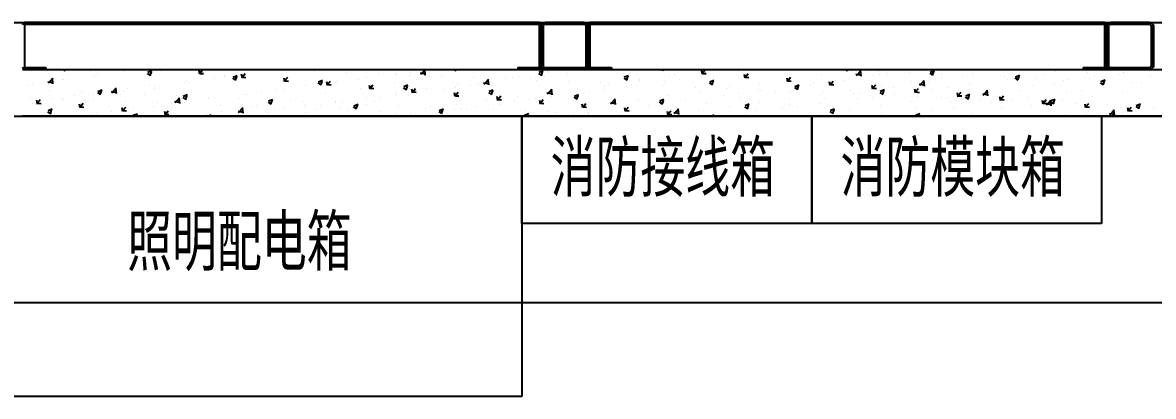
# Model space of a CAD drawing. Extents: x 758840 to 1108724, y -102573 to 143521.
# Drawn here: x 851302 to 852511, y 73283 to 73683 of the extents above; entities that cross this region are included whole.
import ezdxf

# ---------------------------------------------------------------- set-up
doc = ezdxf.new("R2010")
doc.units = 0
doc.header["$LTSCALE"] = 1000
doc.header["$MEASUREMENT"] = 0
doc.layers.add('02电气-设备', color=255, linetype='Continuous')
doc.layers.add('02电气-设备基础', color=252, linetype='Continuous')
doc.styles.add('_TEL_DIM', font='SIMPLEX', dxfattribs={"width": 0.8, "height": 3.5, "bigfont": 'HZTXT'})

# ---------------------------------------------------------------- blocks, each defined once
blk = doc.blocks.new('BD4-PAL0101-HVPM01')
at = {"layer": '02电气-设备'}
for p, q in [((8382595.4, -4140606.6), (8382595.4, -4140652.2)), ((8383145.9, -4140604.4), (8382595.6, -4140604.4)), ((8383145.9, -4140606.4), (8382595.6, -4140606.4)), ((8383146.1, -4140652.2), (8383146.1, -4140606.6)), ((8383148.1, -4140606.6), (8383148.1, -4140652.2)), ((8383148.1, -4140652.2), (8383148.1, -4140606.6)), ((8383148.1, -4140608.4), (8383148.1, -4140650.4)), ((8383150.1, -4140608.4), (8383150.1, -4140650.4)), ((8383194.1, -4140604.4), (8383152.1, -4140604.4)), ((8383194.1, -4140606.4), (8383152.1, -4140606.4)), ((8383196.1, -4140650.4), (8383196.1, -4140608.4)), ((8383198.1, -4140606.6), (8383198.1, -4140652.2)), ((8383198.1, -4140650.4), (8383198.1, -4140608.4)), ((8383200.1, -4140606.6), (8383200.1, -4140652.2)), ((8383750.5, -4140604.4), (8383200.3, -4140604.4)), ((8383750.5, -4140606.4), (8383200.3, -4140606.4)), ((8383750.7, -4140652.2), (8383750.7, -4140606.6)), ((8383752.7, -4140606.6), (8383752.7, -4140652.2)), ((8383752.7, -4140652.2), (8383752.7, -4140606.6)), ((8383752.7, -4140608.4), (8383752.7, -4140650.4)), ((8383754.7, -4140608.4), (8383754.7, -4140650.4)), ((8383798.7, -4140604.4), (8383756.7, -4140604.4)), ((8383798.7, -4140606.4), (8383756.7, -4140606.4)), ((8383800.7, -4140650.4), (8383800.7, -4140608.4)), ((8383802.7, -4140606.6), (8383802.7, -4140652.2)), ((8383802.7, -4140650.4), (8383802.7, -4140608.4)), ((8382593.4, -4140654.4), (8385657.7, -4140654.4)), ((8382595.6, -4140652.4), (8382618.4, -4140652.4)), ((8382595.6, -4140654.4), (8382618.4, -4140654.4)), ((8382618.4, -4140652.4), (8382618.4, -4140654.4)), ((8382636.4, -4140654.4), (8382638.6, -4140655.9)), ((8382638.6, -4140655.9), (8382639.1, -4140654.4)), ((8382641.7, -4140660.2), (8382641.7, -4140660.2)), ((8382665.8, -4140657.1), (8382665.8, -4140657.1)), ((8382673.5, -4140658.8), (8382673.5, -4140658.8)), ((8382702.1, -4140656.6), (8382702.1, -4140656.6)), ((8382726.7, -4140658.8), (8382729.9, -4140660.9)), ((8382727.3, -4140657.5), (8382731.7, -4140655.8)), ((8382729.9, -4140660.9), (8382731.1, -4140657.1)), ((8382737.3, -4140655.7), (8382737, -4140654.4)), ((8382737.3, -4140654.6), (8382737.5, -4140654.4)), ((8382737.3, -4140654.7), (8382741.1, -4140655)), ((8382782.8, -4140659.7), (8382782.1, -4140655.7)), ((8382782.9, -4140658.6), (8382785.9, -4140654.9)), ((8382782.9, -4140658.7), (8382786.7, -4140659)), ((8382828.4, -4140663.7), (8382827.6, -4140659.7)), ((8382828.4, -4140662.5), (8382831.5, -4140658.9)), ((8382832, -4140659.6), (8382832, -4140659.6)), ((8382845.9, -4140655.6), (8382845.9, -4140655.6)), ((8382849.3, -4140655.7), (8382849.3, -4140655.7)), ((8382864.6, -4140655.2), (8382864.6, -4140655.2)), ((8382872.1, -4140654.7), (8382872.1, -4140654.7)), ((8382906, -4140656.2), (8382906, -4140656.2)), ((8382939.9, -4140657.6), (8382939.9, -4140657.6)), ((8382973.8, -4140659), (8382973.8, -4140659)), ((8382992.7, -4140659.7), (8382992.7, -4140659.7)), ((8382993.6, -4140659), (8382993.6, -4140659)), ((8383007.7, -4140660.5), (8383007.7, -4140660.5)), ((8383008.6, -4140657.6), (8383008.6, -4140657.6)), ((8383018.7, -4140658.3), (8383024.3, -4140659.2)), ((8383019.3, -4140659.6), (8383024.2, -4140654.5)), ((8383024.1, -4140660.6), (8383023.4, -4140654.6)), ((8383032.6, -4140654.5), (8383032.6, -4140654.5)), ((8383055, -4140654.4), (8383057, -4140655.7)), ((8383057, -4140655.7), (8383057.4, -4140654.4)), ((8383065.5, -4140655.3), (8383065.5, -4140655.3)), ((8383123.1, -4140652.4), (8383123.1, -4140654.4)), ((8383123.1, -4140652.4), (8383145.9, -4140652.4)), ((8383123.1, -4140654.4), (8383145.9, -4140654.4)), ((8383145.1, -4140658.7), (8383148.3, -4140660.8)), ((8383145.7, -4140657.4), (8383150.1, -4140655.7)), ((8383148.2, -4140660.8), (8383149.5, -4140657)), ((8383152.1, -4140652.4), (8383194.1, -4140652.4)), ((8383152.1, -4140654.4), (8383194.1, -4140654.4)), ((8383154.8, -4140656.6), (8383154.8, -4140656.6)), ((8383156, -4140657.6), (8383156, -4140657.6)), ((8383176, -4140658.4), (8383176, -4140658.4)), ((8383200.3, -4140652.4), (8383223.1, -4140652.4)), ((8383200.3, -4140654.4), (8383223.1, -4140654.4)), ((8383223.1, -4140652.4), (8383223.1, -4140654.4)), ((8383275, -4140655.8), (8383274.8, -4140654.4)), ((8383275.1, -4140654.6), (8383275.3, -4140654.4)), ((8383275.1, -4140654.7), (8383278.9, -4140655.1)), ((8383290.1, -4140659.7), (8383290.1, -4140659.7)), ((8383318, -4140656.6), (8383318, -4140656.6)), ((8383320.6, -4140659.7), (8383319.8, -4140655.8)), ((8383320.6, -4140658.6), (8383323.7, -4140655)), ((8383320.6, -4140658.7), (8383324.4, -4140659)), ((8383359.5, -4140657.1), (8383359.5, -4140657.1)), ((8383366.1, -4140663.7), (8383365.4, -4140659.8)), ((8383366.2, -4140662.6), (8383369.2, -4140659)), ((8383375.4, -4140655), (8383375.4, -4140655)), ((8383447.5, -4140659.9), (8383447.5, -4140659.9)), ((8383473.6, -4140654.4), (8383475.4, -4140655.6)), ((8383474.4, -4140655.3), (8383474.4, -4140655.3)), ((8383475.4, -4140655.6), (8383475.8, -4140654.4)), ((8383479.6, -4140655.9), (8383479.6, -4140655.9)), ((8383484.6, -4140659.6), (8383490.3, -4140660.4)), ((8383485.2, -4140660.8), (8383490.2, -4140655.7)), ((8383490.1, -4140661.8), (8383489.4, -4140655.8)), ((8383508.3, -4140656.8), (8383508.3, -4140656.8)), ((8383509.7, -4140659.5), (8383509.7, -4140659.5)), ((8383518.8, -4140659), (8383518.8, -4140659)), ((8383542.2, -4140658.2), (8383542.2, -4140658.2)), ((8383542.9, -4140655.8), (8383542.9, -4140655.8)), ((8383563.5, -4140658.5), (8383566.6, -4140660.7)), ((8383564.1, -4140657.3), (8383568.5, -4140655.6)), ((8383566.6, -4140660.7), (8383567.9, -4140656.8)), ((8383576.1, -4140659.6), (8383576.1, -4140659.6)), ((8383609.4, -4140659), (8383609.4, -4140659)), ((8383642, -4140654.5), (8383642, -4140654.5)), ((8383664.4, -4140655.4), (8383664.4, -4140655.4)), ((8383686.2, -4140659.8), (8383686.2, -4140659.8)), ((8383698.3, -4140656.8), (8383698.3, -4140656.8)), ((8383726.3, -4140654.5), (8383726.3, -4140654.5)), ((8383727.7, -4140652.4), (8383727.7, -4140654.4)), ((8383727.7, -4140652.4), (8383750.5, -4140652.4)), ((8383727.7, -4140654.4), (8383750.5, -4140654.4)), ((8383732.2, -4140658.3), (8383732.2, -4140658.3)), ((8383756.7, -4140652.4), (8383798.7, -4140652.4)), ((8383756.7, -4140654.4), (8383798.7, -4140654.4)), ((8383766.1, -4140659.7), (8383766.1, -4140659.7)), ((8383771, -4140658.3), (8383771, -4140658.3)), ((8383771.3, -4140657.5), (8383771.3, -4140657.5)), ((8382599.5, -4140671.5), (8382599.5, -4140671.5)), ((8382604.5, -4140669.9), (8382604.5, -4140669.9)), ((8382620.5, -4140667.6), (8382626.1, -4140668.5)), ((8382621.1, -4140668.9), (8382626, -4140663.8)), ((8382625.9, -4140669.9), (8382625.2, -4140663.9)), ((8382625.8, -4140662.3), (8382625.8, -4140662.3)), ((8382636.5, -4140665.1), (8382636.5, -4140665.1)), ((8382637.5, -4140665.1), (8382637.5, -4140665.1)), ((8382670.1, -4140660.6), (8382670.1, -4140660.6)), ((8382729.1, -4140671.6), (8382729.1, -4140671.6)), ((8382767, -4140668.5), (8382767, -4140668.5)), ((8382769.2, -4140666.3), (8382769.2, -4140666.3)), ((8382771.8, -4140668.3), (8382771.8, -4140668.3)), ((8382785.1, -4140664.2), (8382785.1, -4140664.2)), ((8382799, -4140664.4), (8382799, -4140664.4)), ((8382808.9, -4140661.9), (8382808.9, -4140661.9)), ((8382809.2, -4140661), (8382809.2, -4140661)), ((8382818, -4140663.9), (8382821.1, -4140666)), ((8382818.5, -4140662.6), (8382823, -4140660.9)), ((8382821.1, -4140666), (8382822.4, -4140662.2)), ((8382828.4, -4140662.6), (8382832.2, -4140663)), ((8382873.9, -4140667.7), (8382873.2, -4140663.7)), ((8382874, -4140666.5), (8382877, -4140662.9)), ((8382874, -4140666.6), (8382877.8, -4140667)), ((8382895.9, -4140672.2), (8382895.9, -4140672.2)), ((8382909.2, -4140669), (8382912.4, -4140671.1)), ((8382909.8, -4140667.7), (8382914.2, -4140666)), ((8382912.4, -4140671.1), (8382913.7, -4140667.3)), ((8382912.6, -4140670.3), (8382912.6, -4140670.3)), ((8382919.5, -4140671.6), (8382918.7, -4140667.7)), ((8382919.5, -4140670.5), (8382922.6, -4140666.9)), ((8382919.5, -4140670.6), (8382923.3, -4140670.9)), ((8382928.5, -4140668.2), (8382928.5, -4140668.2)), ((8382928.9, -4140667.5), (8382928.9, -4140667.5)), ((8382952.6, -4140665), (8382952.6, -4140665)), ((8382961.5, -4140663), (8382961.5, -4140663)), ((8382965, -4140675.6), (8382964.3, -4140671.7)), ((8382965.1, -4140674.5), (8382968.1, -4140670.9)), ((8382991.4, -4140668), (8382991.4, -4140668)), ((8383001.1, -4140672.8), (8383005.5, -4140671.1)), ((8383003.6, -4140676.2), (8383004.9, -4140672.4)), ((8383028.4, -4140661.7), (8383028.4, -4140661.7)), ((8383041.6, -4140661.9), (8383041.6, -4140661.9)), ((8383058.4, -4140670.9), (8383058.4, -4140670.9)), ((8383071.9, -4140672.1), (8383071.9, -4140672.1)), ((8383075.5, -4140663.3), (8383075.5, -4140663.3)), ((8383080.7, -4140669.3), (8383080.7, -4140669.3)), ((8383086.4, -4140668.9), (8383092.1, -4140669.7)), ((8383087, -4140670.1), (8383092, -4140665)), ((8383090.5, -4140666.8), (8383090.5, -4140666.8)), ((8383091.9, -4140671.1), (8383091.2, -4140665.1)), ((8383096, -4140669), (8383096, -4140669)), ((8383109.4, -4140664.7), (8383109.4, -4140664.7)), ((8383117.7, -4140662.9), (8383117.7, -4140662.9)), ((8383123.4, -4140662), (8383123.4, -4140662)), ((8383136.1, -4140663.7), (8383136.1, -4140663.7)), ((8383143.3, -4140666.2), (8383143.3, -4140666.2)), ((8383152, -4140661.6), (8383152, -4140661.6)), ((8383177.2, -4140667.6), (8383177.2, -4140667.6)), ((8383211.1, -4140669), (8383211.1, -4140669)), ((8383216, -4140672.4), (8383216, -4140672.4)), ((8383220.3, -4140669.9), (8383220.3, -4140669.9)), ((8383236.3, -4140663.8), (8383239.5, -4140665.9)), ((8383236.9, -4140662.5), (8383241.4, -4140660.8)), ((8383239.5, -4140665.9), (8383240.8, -4140662)), ((8383245, -4140670.5), (8383245, -4140670.5)), ((8383252.9, -4140665.4), (8383252.9, -4140665.4)), ((8383253.1, -4140666.1), (8383253.1, -4140666.1)), ((8383278.9, -4140671.9), (8383278.9, -4140671.9)), ((8383279.5, -4140667.6), (8383279.5, -4140667.6)), ((8383285, -4140661.3), (8383285, -4140661.3)), ((8383295.4, -4140665.6), (8383295.4, -4140665.6)), ((8383319.4, -4140662.4), (8383319.4, -4140662.4)), ((8383327.6, -4140668.9), (8383330.8, -4140671)), ((8383328.2, -4140667.6), (8383332.6, -4140665.9)), ((8383330.8, -4140671), (8383332, -4140667.1)), ((8383366.2, -4140662.7), (8383370, -4140663)), ((8383381.9, -4140669.2), (8383381.9, -4140669.2)), ((8383411.7, -4140667.7), (8383410.9, -4140663.7)), ((8383411.7, -4140666.6), (8383414.8, -4140662.9)), ((8383411.7, -4140666.7), (8383415.5, -4140667)), ((8383414.9, -4140664.4), (8383414.9, -4140664.4)), ((8383419.4, -4140672.7), (8383423.9, -4140671)), ((8383422, -4140676.1), (8383423.3, -4140672.2)), ((8383422.9, -4140671.6), (8383422.9, -4140671.6)), ((8383435.6, -4140672.2), (8383435.6, -4140672.2)), ((8383438.8, -4140669.5), (8383438.8, -4140669.5)), ((8383457.2, -4140671.7), (8383456.5, -4140667.7)), ((8383457.3, -4140670.6), (8383460.3, -4140666.9)), ((8383457.3, -4140670.7), (8383461.1, -4140671)), ((8383462.8, -4140666.4), (8383462.8, -4140666.4)), ((8383472.6, -4140665.8), (8383472.6, -4140665.8)), ((8383502.8, -4140675.7), (8383502, -4140671.7)), ((8383502.8, -4140674.6), (8383505.9, -4140670.9)), ((8383502.9, -4140661.1), (8383502.9, -4140661.1)), ((8383511.8, -4140672.3), (8383511.8, -4140672.3)), ((8383544.4, -4140667.8), (8383544.4, -4140667.8)), ((8383552.4, -4140670.1), (8383558.1, -4140670.9)), ((8383553, -4140671.3), (8383558, -4140666.2)), ((8383557.8, -4140672.3), (8383557.1, -4140666.3)), ((8383561.9, -4140667), (8383561.9, -4140667)), ((8383576.4, -4140663.7), (8383576.4, -4140663.7)), ((8383599, -4140660.7), (8383599, -4140660.7)), ((8383606.2, -4140670.3), (8383606.2, -4140670.3)), ((8383610, -4140661.1), (8383610, -4140661.1)), ((8383643.9, -4140662.5), (8383643.9, -4140662.5)), ((8383646.3, -4140665), (8383646.3, -4140665)), ((8383654.7, -4140663.6), (8383657.9, -4140665.8)), ((8383655.3, -4140662.4), (8383659.8, -4140660.6)), ((8383657.9, -4140665.7), (8383659.2, -4140661.9)), ((8383662.2, -4140663), (8383662.2, -4140663)), ((8383673.3, -4140671.6), (8383673.3, -4140671.6)), ((8383677.8, -4140663.9), (8383677.8, -4140663.9)), ((8383697.3, -4140670.2), (8383697.3, -4140670.2)), ((8383706.3, -4140666.8), (8383706.3, -4140666.8)), ((8383711.7, -4140665.3), (8383711.7, -4140665.3)), ((8383734.3, -4140663.8), (8383734.3, -4140663.8)), ((8383738.9, -4140662.3), (8383738.9, -4140662.3)), ((8383745.6, -4140666.8), (8383745.6, -4140666.8)), ((8383746, -4140668.7), (8383749.2, -4140670.8)), ((8383746.6, -4140667.4), (8383751, -4140665.7)), ((8383749.1, -4140670.8), (8383750.4, -4140667)), ((8383779.5, -4140668.2), (8383779.5, -4140668.2)), ((8383789.7, -4140669), (8383789.7, -4140669)), ((8383800, -4140661.1), (8383800, -4140661.1)), ((8382601.9, -4140684.2), (8382601.9, -4140684.2)), ((8382622.5, -4140677.1), (8382622.5, -4140677.1)), ((8382649.1, -4140682.1), (8382649.1, -4140682.1)), ((8382656.4, -4140678.6), (8382656.4, -4140678.6)), ((8382669.3, -4140681.8), (8382669.3, -4140681.8)), ((8382673.4, -4140679.3), (8382676.5, -4140681.4)), ((8382673.9, -4140678), (8382678.4, -4140676.3)), ((8382676.5, -4140681.4), (8382677.8, -4140677.6)), ((8382688.2, -4140678.2), (8382693.9, -4140679)), ((8382688.8, -4140679.4), (8382693.8, -4140674.3)), ((8382689.2, -4140676.8), (8382689.2, -4140676.8)), ((8382690.3, -4140680), (8382690.3, -4140680)), ((8382693.7, -4140680.4), (8382693, -4140674.4)), ((8382697.8, -4140681), (8382697.8, -4140681)), ((8382701.4, -4140677.7), (8382701.4, -4140677.7)), ((8382705.1, -4140674.7), (8382705.1, -4140674.7)), ((8382724.2, -4140681.4), (8382724.2, -4140681.4)), ((8382734.4, -4140672.9), (8382734.4, -4140672.9)), ((8382734.8, -4140674.6), (8382734.8, -4140674.6)), ((8382758, -4140682.9), (8382758, -4140682.9)), ((8382764.6, -4140684.4), (8382767.8, -4140686.5)), ((8382765.2, -4140683.1), (8382769.6, -4140681.4)), ((8382767.8, -4140686.5), (8382769, -4140682.7)), ((8382791.9, -4140684.3), (8382791.9, -4140684.3)), ((8382831.2, -4140680.8), (8382831.2, -4140680.8)), ((8382832.6, -4140680.8), (8382832.6, -4140680.8)), ((8382848.5, -4140678.7), (8382848.5, -4140678.7)), ((8382863.8, -4140676.3), (8382863.8, -4140676.3)), ((8382872.5, -4140675.5), (8382872.5, -4140675.5)), ((8382917.3, -4140680.7), (8382917.3, -4140680.7)), ((8382954.4, -4140674.4), (8382954.4, -4140674.4)), ((8382960.7, -4140684.2), (8382960.7, -4140684.2)), ((8382965.1, -4140674.6), (8382968.9, -4140674.9)), ((8382976, -4140684.8), (8382976, -4140684.8)), ((8382991.9, -4140682.7), (8382991.9, -4140682.7)), ((8382992.8, -4140680.1), (8382992.8, -4140680.1)), ((8383000.5, -4140674.1), (8383003.6, -4140676.2)), ((8383006.6, -4140682), (8383006.6, -4140682)), ((8383010.6, -4140679.6), (8383009.8, -4140675.6)), ((8383010.6, -4140678.5), (8383013.7, -4140674.8)), ((8383010.6, -4140678.6), (8383014.4, -4140678.9)), ((8383015.9, -4140679.5), (8383015.9, -4140679.5)), ((8383025.8, -4140675.3), (8383025.8, -4140675.3)), ((8383043.7, -4140675.6), (8383043.7, -4140675.6)), ((8383056.1, -4140683.6), (8383055.4, -4140679.6)), ((8383056, -4140674.2), (8383056, -4140674.2)), ((8383056.2, -4140682.5), (8383059.2, -4140678.8)), ((8383056.2, -4140682.6), (8383059.9, -4140682.9)), ((8383091.7, -4140679.2), (8383094.9, -4140681.3)), ((8383092.3, -4140677.9), (8383096.8, -4140676.2)), ((8383094.9, -4140681.3), (8383096.2, -4140677.4)), ((8383101.6, -4140687.6), (8383100.9, -4140683.6)), ((8383101.7, -4140686.5), (8383104.8, -4140682.8)), ((8383122.7, -4140683.2), (8383122.7, -4140683.2)), ((8383154.2, -4140679.4), (8383159.9, -4140680.2)), ((8383154.8, -4140680.6), (8383159.8, -4140675.5)), ((8383155.3, -4140678.7), (8383155.3, -4140678.7)), ((8383159.6, -4140681.6), (8383158.9, -4140675.6)), ((8383159.3, -4140683.5), (8383159.3, -4140683.5)), ((8383179, -4140678.8), (8383179, -4140678.8)), ((8383183, -4140684.2), (8383186.2, -4140686.4)), ((8383183.6, -4140683), (8383188, -4140681.3)), ((8383186.1, -4140686.4), (8383187.4, -4140682.5)), ((8383187.3, -4140674.6), (8383187.3, -4140674.6)), ((8383199.4, -4140678.2), (8383199.4, -4140678.2)), ((8383215.3, -4140676.1), (8383215.3, -4140676.1)), ((8383239.4, -4140672.9), (8383239.4, -4140672.9)), ((8383284.2, -4140682.5), (8383284.2, -4140682.5)), ((8383312.8, -4140673.3), (8383312.8, -4140673.3)), ((8383317.2, -4140677.7), (8383317.2, -4140677.7)), ((8383342.8, -4140682.2), (8383342.8, -4140682.2)), ((8383346.7, -4140674.8), (8383346.7, -4140674.8)), ((8383349.8, -4140673.2), (8383349.8, -4140673.2)), ((8383358.7, -4140680.1), (8383358.7, -4140680.1)), ((8383380.6, -4140676.2), (8383380.6, -4140676.2)), ((8383382.8, -4140676.9), (8383382.8, -4140676.9)), ((8383398.6, -4140678.5), (8383398.6, -4140678.5)), ((8383414.5, -4140677.6), (8383414.5, -4140677.6)), ((8383418.9, -4140673.9), (8383422, -4140676.1)), ((8383446.7, -4140681.1), (8383446.7, -4140681.1)), ((8383448.4, -4140679.1), (8383448.4, -4140679.1)), ((8383478.8, -4140677), (8383478.8, -4140677)), ((8383482.3, -4140680.5), (8383482.3, -4140680.5)), ((8383487.9, -4140679.8), (8383487.9, -4140679.8)), ((8383502.1, -4140684), (8383502.1, -4140684)), ((8383502.8, -4140674.6), (8383506.6, -4140675)), ((8383510.1, -4140679), (8383513.3, -4140681.2)), ((8383510.7, -4140677.7), (8383515.1, -4140676)), ((8383513.3, -4140681.1), (8383514.6, -4140677.3)), ((8383516.2, -4140681.9), (8383516.2, -4140681.9)), ((8383524.9, -4140673.4), (8383524.9, -4140673.4)), ((8383526.1, -4140680.9), (8383526.1, -4140680.9)), ((8383548.3, -4140679.7), (8383547.6, -4140675.7)), ((8383548.3, -4140678.6), (8383552.1, -4140679)), ((8383548.4, -4140678.5), (8383551.4, -4140674.9)), ((8383550.1, -4140683.4), (8383550.1, -4140683.4)), ((8383566.2, -4140675.6), (8383566.2, -4140675.6)), ((8383582.1, -4140673.5), (8383582.1, -4140673.5)), ((8383593.8, -4140683.7), (8383593.1, -4140679.7)), ((8383593.9, -4140682.5), (8383597, -4140678.9)), ((8383593.9, -4140682.6), (8383597.7, -4140682.9)), ((8383601.4, -4140684.1), (8383604.5, -4140686.2)), ((8383602, -4140682.8), (8383606.4, -4140681.1)), ((8383604.5, -4140686.2), (8383605.8, -4140682.4)), ((8383608.6, -4140680.1), (8383608.6, -4140680.1)), ((8383620.2, -4140680.6), (8383625.8, -4140681.4)), ((8383620.8, -4140681.9), (8383625.7, -4140676.7)), ((8383623.2, -4140682.9), (8383623.2, -4140682.9)), ((8383625.6, -4140682.8), (8383624.9, -4140676.8)), ((8383639.4, -4140687.6), (8383638.7, -4140683.7)), ((8383639.4, -4140686.5), (8383642.5, -4140682.9)), ((8383641.3, -4140675.6), (8383641.3, -4140675.6)), ((8383660.2, -4140676.5), (8383660.2, -4140676.5)), ((8383709.6, -4140679.6), (8383709.6, -4140679.6)), ((8383725.5, -4140677.5), (8383725.5, -4140677.5)), ((8383738.1, -4140683.5), (8383738.1, -4140683.5)), ((8383749.6, -4140674.3), (8383749.6, -4140674.3)), ((8383770.2, -4140679.4), (8383770.2, -4140679.4)), ((8382603.7, -4140691), (8382603.7, -4140691)), ((8382609.5, -4140691.5), (8382608.7, -4140687.5)), ((8382609.1, -4140687.4), (8382609.1, -4140687.4)), ((8382609.5, -4140690.4), (8382612.6, -4140686.7)), ((8382609.5, -4140690.5), (8382613.3, -4140690.8)), ((8382620.6, -4140698.5), (8382625, -4140696.8)), ((8382623.7, -4140693.7), (8382623.7, -4140693.7)), ((8382625, -4140685.3), (8382625, -4140685.3)), ((8382635.8, -4140685.7), (8382635.8, -4140685.7)), ((8382636.7, -4140686.2), (8382636.7, -4140686.2)), ((8382655, -4140695.5), (8382654.3, -4140691.5)), ((8382655, -4140694.5), (8382658.8, -4140694.8)), ((8382655.1, -4140694.4), (8382658.1, -4140690.7)), ((8382660.7, -4140687.4), (8382660.7, -4140687.4)), ((8382669.7, -4140687.1), (8382669.7, -4140687.1)), ((8382700.5, -4140699.5), (8382699.8, -4140695.5)), ((8382700.6, -4140698.4), (8382703.7, -4140694.7)), ((8382703.6, -4140688.5), (8382703.6, -4140688.5)), ((8382712.4, -4140696.6), (8382712.4, -4140696.6)), ((8382733.6, -4140694.1), (8382733.6, -4140694.1)), ((8382737.5, -4140690), (8382737.5, -4140690)), ((8382752.5, -4140691.3), (8382752.5, -4140691.3)), ((8382756, -4140688.7), (8382761.7, -4140689.5)), ((8382756.6, -4140689.9), (8382761.6, -4140684.8)), ((8382761.4, -4140690.9), (8382760.7, -4140684.9)), ((8382766.2, -4140689.6), (8382766.2, -4140689.6)), ((8382768.4, -4140689.2), (8382768.4, -4140689.2)), ((8382771.4, -4140691.4), (8382771.4, -4140691.4)), ((8382792.5, -4140686.1), (8382792.5, -4140686.1)), ((8382798.3, -4140685.5), (8382798.3, -4140685.5)), ((8382805.3, -4140692.8), (8382805.3, -4140692.8)), ((8382824.4, -4140700.5), (8382829.3, -4140695.3)), ((8382825.8, -4140685.7), (8382825.8, -4140685.7)), ((8382829.2, -4140701.4), (8382828.5, -4140695.4)), ((8382839.2, -4140694.3), (8382839.2, -4140694.3)), ((8382843.3, -4140693.5), (8382843.3, -4140693.5)), ((8382855.9, -4140689.5), (8382859, -4140691.6)), ((8382856.4, -4140688.2), (8382860.9, -4140686.5)), ((8382859, -4140691.6), (8382860.3, -4140687.8)), ((8382859.7, -4140687.2), (8382859.7, -4140687.2)), ((8382873.1, -4140695.7), (8382873.1, -4140695.7)), ((8382880.3, -4140687.1), (8382880.3, -4140687.1)), ((8382893.6, -4140688.6), (8382893.6, -4140688.6)), ((8382895.1, -4140693.4), (8382895.1, -4140693.4)), ((8382895.9, -4140695.3), (8382895.9, -4140695.3)), ((8382911.8, -4140693.2), (8382911.8, -4140693.2)), ((8382927.5, -4140690), (8382927.5, -4140690)), ((8382928.1, -4140688.6), (8382928.1, -4140688.6)), ((8382932.6, -4140694.7), (8382932.6, -4140694.7)), ((8382935.9, -4140690), (8382935.9, -4140690)), ((8382947.1, -4140694.6), (8382950.3, -4140696.7)), ((8382947.7, -4140693.3), (8382952.2, -4140691.6)), ((8382950.3, -4140696.7), (8382951.6, -4140692.8)), ((8382961.4, -4140691.5), (8382961.4, -4140691.5)), ((8382969.6, -4140688.3), (8382969.6, -4140688.3)), ((8382995.3, -4140692.9), (8382995.3, -4140692.9)), ((8383025, -4140696.5), (8383025, -4140696.5)), ((8383029.2, -4140694.3), (8383029.2, -4140694.3)), ((8383039, -4140698.4), (8383043.4, -4140696.7)), ((8383057.6, -4140692), (8383057.6, -4140692)), ((8383063.1, -4140695.8), (8383063.1, -4140695.8)), ((8383079.3, -4140694), (8383079.3, -4140694)), ((8383089.7, -4140687.9), (8383089.7, -4140687.9)), ((8383101.7, -4140686.5), (8383105.5, -4140686.9)), ((8383104.9, -4140691.5), (8383104.9, -4140691.5)), ((8383119.4, -4140688.7), (8383119.4, -4140688.7)), ((8383135.3, -4140686.6), (8383135.3, -4140686.6)), ((8383142, -4140685.1), (8383142, -4140685.1)), ((8383147.2, -4140691.6), (8383146.5, -4140687.6)), ((8383147.2, -4140690.5), (8383151, -4140690.9)), ((8383147.3, -4140690.4), (8383150.3, -4140686.8)), ((8383186.6, -4140695.8), (8383186.6, -4140695.8)), ((8383192.7, -4140695.6), (8383192, -4140691.6)), ((8383192.8, -4140694.4), (8383195.9, -4140690.8)), ((8383192.8, -4140694.5), (8383196.6, -4140694.8)), ((8383219.6, -4140691), (8383219.6, -4140691)), ((8383222, -4140689.9), (8383227.6, -4140690.8)), ((8383222.6, -4140691.2), (8383227.5, -4140686)), ((8383227.4, -4140692.1), (8383226.7, -4140686.1)), ((8383238.3, -4140699.5), (8383237.6, -4140695.6)), ((8383238.3, -4140698.4), (8383241.4, -4140694.8)), ((8383252.2, -4140686.5), (8383252.2, -4140686.5)), ((8383262.8, -4140692.7), (8383262.8, -4140692.7)), ((8383274.3, -4140689.3), (8383277.4, -4140691.5)), ((8383274.8, -4140688.1), (8383279.3, -4140686.3)), ((8383277.4, -4140691.5), (8383278.7, -4140687.6)), ((8383278.7, -4140690.6), (8383278.7, -4140690.6)), ((8383290.4, -4140701.7), (8383295.3, -4140696.5)), ((8383295.2, -4140702.6), (8383294.5, -4140696.6)), ((8383302.7, -4140687.4), (8383302.7, -4140687.4)), ((8383324.5, -4140691.2), (8383324.5, -4140691.2)), ((8383349, -4140694.4), (8383349, -4140694.4)), ((8383361.5, -4140684.9), (8383361.5, -4140684.9)), ((8383365.5, -4140694.4), (8383368.7, -4140696.5)), ((8383366.1, -4140693.1), (8383370.5, -4140691.4)), ((8383368.7, -4140696.5), (8383369.9, -4140692.7)), ((8383381.1, -4140690.3), (8383381.1, -4140690.3)), ((8383406.1, -4140696.7), (8383406.1, -4140696.7)), ((8383413.8, -4140692.5), (8383413.8, -4140692.5)), ((8383414.1, -4140685.6), (8383414.1, -4140685.6)), ((8383422, -4140694.6), (8383422, -4140694.6)), ((8383446.1, -4140691.4), (8383446.1, -4140691.4)), ((8383450.8, -4140686.1), (8383450.8, -4140686.1)), ((8383457.3, -4140698.2), (8383461.8, -4140696.5)), ((8383486.2, -4140686.1), (8383486.2, -4140686.1)), ((8383511, -4140693.4), (8383511, -4140693.4)), ((8383543.6, -4140688.9), (8383543.6, -4140688.9)), ((8383549.1, -4140695.6), (8383549.1, -4140695.6)), ((8383575.7, -4140684.9), (8383575.7, -4140684.9)), ((8383584, -4140684.8), (8383584, -4140684.8)), ((8383586.2, -4140689.3), (8383586.2, -4140689.3)), ((8383589.5, -4140695.4), (8383589.5, -4140695.4)), ((8383617.9, -4140686.2), (8383617.9, -4140686.2)), ((8383629.6, -4140690.1), (8383629.6, -4140690.1)), ((8383639.4, -4140686.6), (8383643.2, -4140686.9)), ((8383640.5, -4140696.8), (8383640.5, -4140696.8)), ((8383645.5, -4140688), (8383645.5, -4140688)), ((8383651.8, -4140687.7), (8383651.8, -4140687.7)), ((8383669.5, -4140684.8), (8383669.5, -4140684.8)), ((8383672.6, -4140692.7), (8383672.6, -4140692.7)), ((8383684.9, -4140691.6), (8383684.2, -4140687.6)), ((8383685, -4140690.5), (8383688.1, -4140686.8)), ((8383685, -4140690.6), (8383688.8, -4140690.9)), ((8383685.7, -4140689.1), (8383685.7, -4140689.1)), ((8383688, -4140691.1), (8383693.6, -4140692)), ((8383688.6, -4140692.4), (8383693.5, -4140687.2)), ((8383692.6, -4140689.2), (8383695.8, -4140691.3)), ((8383693.4, -4140693.3), (8383692.7, -4140687.3)), ((8383693.2, -4140687.9), (8383697.7, -4140686.2)), ((8383695.8, -4140691.3), (8383697.1, -4140687.5)), ((8383705.5, -4140687.9), (8383705.5, -4140687.9)), ((8383719.5, -4140690.5), (8383719.5, -4140690.5)), ((8383730.5, -4140695.6), (8383729.7, -4140691.6)), ((8383730.5, -4140694.5), (8383733.6, -4140690.8)), ((8383730.5, -4140694.6), (8383734.3, -4140694.9)), ((8383753.4, -4140692), (8383753.4, -4140692)), ((8383768.7, -4140695.4), (8383768.7, -4140695.4)), ((8383773, -4140694.1), (8383773, -4140694.1)), ((8383776, -4140699.6), (8383775.3, -4140695.6)), ((8383776.1, -4140698.5), (8383779.1, -4140694.8)), ((8383783.9, -4140694.3), (8383787.1, -4140696.4)), ((8383784.5, -4140693), (8383788.9, -4140691.3)), ((8383787, -4140696.4), (8383788.3, -4140692.6)), ((8383787.3, -4140693.4), (8383787.3, -4140693.4)), ((8383788.9, -4140692), (8383788.9, -4140692)), ((8383802.4, -4140695.8), (8383802.4, -4140695.8)), ((8381447.4, -4140704.4), (8394807.4, -4140704.4)), ((8382527.4, -4140704.4), (8383127.4, -4140704.4)), ((8385657.7, -4140704.4), (8382593.4, -4140704.4)), ((8382620, -4140699.8), (8382623.2, -4140701.9)), ((8382623.1, -4140701.9), (8382624.4, -4140698.1)), ((8382668.5, -4140702.9), (8382668.5, -4140702.9)), ((8382672.5, -4140701.9), (8382672.5, -4140701.9)), ((8382688.4, -4140699.8), (8382688.4, -4140699.8)), ((8382700.6, -4140698.4), (8382704.4, -4140698.8)), ((8382700.6, -4140698.8), (8382700.6, -4140698.8)), ((8382711.8, -4140703.6), (8382716.3, -4140701.9)), ((8382715.3, -4140704.4), (8382715.7, -4140703.1)), ((8382746.1, -4140703.5), (8382745.4, -4140699.5)), ((8382746.1, -4140702.3), (8382749.2, -4140698.7)), ((8382746.1, -4140702.4), (8382749.9, -4140702.8)), ((8382791.1, -4140704.4), (8382790.9, -4140703.5)), ((8382793.3, -4140704.4), (8382794.8, -4140702.7)), ((8382806.2, -4140699.8), (8382806.2, -4140699.8)), ((8382823.8, -4140699.2), (8382829.4, -4140700.1)), ((8382830.5, -4140701.9), (8382830.5, -4140701.9)), ((8382831.8, -4140703.7), (8382831.8, -4140703.7)), ((8382855.8, -4140700.6), (8382855.8, -4140700.6)), ((8382863.1, -4140697.5), (8382863.1, -4140697.5)), ((8382895.5, -4140701), (8382895.5, -4140701)), ((8382907, -4140697.1), (8382907, -4140697.1)), ((8382940.9, -4140698.6), (8382940.9, -4140698.6)), ((8382974.8, -4140700), (8382974.8, -4140700)), ((8382992, -4140701.2), (8382992, -4140701.2)), ((8383008.7, -4140701.4), (8383008.7, -4140701.4)), ((8383030.9, -4140704.2), (8383030.9, -4140704.2)), ((8383038.4, -4140699.6), (8383041.5, -4140701.8)), ((8383039.3, -4140699.3), (8383039.3, -4140699.3)), ((8383041.5, -4140701.8), (8383042.8, -4140697.9)), ((8383042.6, -4140702.9), (8383042.6, -4140702.9)), ((8383055.2, -4140697.2), (8383055.2, -4140697.2)), ((8383067.9, -4140697.8), (8383067.9, -4140697.8)), ((8383076.5, -4140704.3), (8383076.5, -4140704.3)), ((8383097, -4140697.2), (8383097, -4140697.2)), ((8383121.9, -4140704.3), (8383121.9, -4140704.3)), ((8383127.4, -4140704.4), (8383437.4, -4140704.4)), ((8383127.4, -4140819.4), (8383127.4, -4140704.4)), ((8383127.4, -4140704.4), (8383127.4, -4141004.4)), ((8383130.2, -4140703.5), (8383134.7, -4140701.7)), ((8383130.9, -4140698.6), (8383130.9, -4140698.6)), ((8383133.6, -4140704.4), (8383134.1, -4140703)), ((8383154.5, -4140699.8), (8383154.5, -4140699.8)), ((8383164.8, -4140700.1), (8383164.8, -4140700.1)), ((8383182.7, -4140703.2), (8383182.7, -4140703.2)), ((8383198.6, -4140701.1), (8383198.6, -4140701.1)), ((8383198.7, -4140701.5), (8383198.7, -4140701.5)), ((8383222.7, -4140698), (8383222.7, -4140698)), ((8383232.6, -4140702.9), (8383232.6, -4140702.9)), ((8383238.3, -4140698.5), (8383242.1, -4140698.8)), ((8383250.4, -4140703.9), (8383250.4, -4140703.9)), ((8383266.5, -4140704.4), (8383266.5, -4140704.4)), ((8383283.8, -4140703.5), (8383283.1, -4140699.5)), ((8383283.5, -4140703.6), (8383283.5, -4140703.6)), ((8383283.9, -4140702.4), (8383287, -4140698.7)), ((8383283.9, -4140702.5), (8383287.7, -4140702.8)), ((8383287.5, -4140697.6), (8383287.5, -4140697.6)), ((8383289.8, -4140700.4), (8383295.4, -4140701.3)), ((8383316.4, -4140698.9), (8383316.4, -4140698.9)), ((8383328.8, -4140704.4), (8383328.6, -4140703.5)), ((8383331.1, -4140704.4), (8383332.5, -4140702.7)), ((8383366, -4140701.9), (8383366, -4140701.9)), ((8383376.8, -4140698.8), (8383376.8, -4140698.8)), ((8383437.4, -4140704.4), (8383747.4, -4140704.4)), ((8383437.4, -4140819.4), (8383437.4, -4140704.4)), ((8383437.4, -4140704.4), (8383437.4, -4140819.4)), ((8383445.9, -4140702.2), (8383445.9, -4140702.2)), ((8383456.8, -4140699.5), (8383459.9, -4140701.6)), ((8383459.9, -4140701.6), (8383461.2, -4140697.8)), ((8383478, -4140698.2), (8383478, -4140698.2)), ((8383512.1, -4140702), (8383512.1, -4140702)), ((8383548.6, -4140703.3), (8383553.1, -4140701.6)), ((8383549.5, -4140700.6), (8383549.5, -4140700.6)), ((8383552, -4140704.4), (8383552.5, -4140702.9)), ((8383565.4, -4140698.5), (8383565.4, -4140698.5)), ((8383607.9, -4140701.2), (8383607.9, -4140701.2)), ((8383708.8, -4140702.5), (8383708.8, -4140702.5)), ((8383731.7, -4140701.7), (8383731.7, -4140701.7)), ((8383732.9, -4140699.3), (8383732.9, -4140699.3)), ((8383747.4, -4140704.4), (8383747.4, -4140819.4)), ((8383755.7, -4140701.6), (8383761.4, -4140702.5)), ((8383756.3, -4140702.9), (8383761.3, -4140697.7)), ((8383761.2, -4140703.8), (8383760.5, -4140697.8)), ((8383769.4, -4140700.5), (8383769.4, -4140700.5)), ((8383776.1, -4140698.6), (8383779.9, -4140698.9)), ((8383437.4, -4140819.4), (8383127.4, -4140819.4)), ((8383747.4, -4140819.4), (8383437.4, -4140819.4)), ((8383127.4, -4141004.4), (8382527.4, -4141004.4))]:
    blk.add_line(p, q, dxfattribs=at)
for centre, radius, start, end in [((8382595.6, -4140606.6), 2.2, 90, 180), ((8382595.6, -4140606.6), 0.2, 90, 180), ((8383145.9, -4140606.6), 2.2, 0, 90), ((8383145.9, -4140606.6), 0.2, 0, 90), ((8383152.1, -4140608.4), 4, 90, 180), ((8383152.1, -4140608.4), 2, 90, 180), ((8383194.1, -4140608.4), 4, 0, 90), ((8383194.1, -4140608.4), 2, 0, 90), ((8383200.3, -4140606.6), 2.2, 90, 180), ((8383200.3, -4140606.6), 0.2, 90, 180), ((8383750.5, -4140606.6), 2.2, 0, 90), ((8383750.5, -4140606.6), 0.2, 0, 90), ((8383756.7, -4140608.4), 4, 90, 180), ((8383756.7, -4140608.4), 2, 90, 180), ((8383798.7, -4140608.4), 4, 0, 90), ((8383798.7, -4140608.4), 2, 0, 90), ((8382595.6, -4140652.2), 2.2, 180, 270), ((8382595.6, -4140652.2), 0.2, 180, 270), ((8383145.9, -4140652.2), 0.2, 270, 0), ((8383145.9, -4140652.2), 2.2, 270, 0), ((8383152.1, -4140650.4), 4, 180, 270), ((8383152.1, -4140650.4), 2, 180, 270), ((8383194.1, -4140650.4), 4, 270, 0), ((8383194.1, -4140650.4), 2, 270, 0), ((8383200.3, -4140652.2), 2.2, 180, 270), ((8383200.3, -4140652.2), 0.2, 180, 270), ((8383750.5, -4140652.2), 0.2, 270, 0), ((8383750.5, -4140652.2), 2.2, 270, 0), ((8383756.7, -4140650.4), 4, 180, 270), ((8383756.7, -4140650.4), 2, 180, 270), ((8383798.7, -4140650.4), 4, 270, 0), ((8383798.7, -4140650.4), 2, 270, 0)]:
    blk.add_arc(centre, radius, start, end, dxfattribs=at)
at = {"layer": '02电气-设备', "style": '_TEL_DIM', "width": 0.8}
for s, p in [('消防接线箱', (8383158.1, -4140790.7)), ('消防模块箱', (8383468.1, -4140790.7)), ('照明配电箱', (8382705.2, -4140870))]:
    blk.add_text(s, height=60, dxfattribs=at).set_placement(p)

msp = doc.modelspace()

# ---------------------------------------------------------------- linework, layer by layer
at = {"layer": '02电气-设备基础'}
msp.add_lwpolyline([(901460.28, 73382.53), (847360.28, 73382.53), (847360.28, 73682.52), (901460.28, 73682.52)], close=True, dxfattribs=at)

# ---------------------------------------------------------------- block references
at = {"layer": '02电气-设备'}
msp.add_blockref('BD4-PAL0101-HVPM01', (-7531291.39, 4214286.89, 0), dxfattribs=at)

doc.saveas('drawing.dxf')
